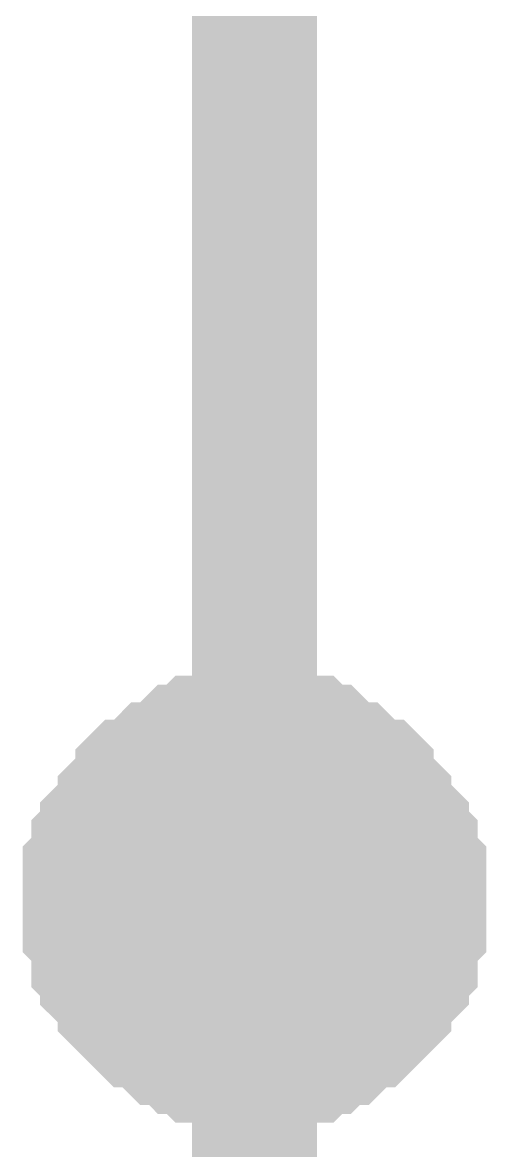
# Model space of a CAD drawing. Header units: millimetres. Extents: x 0 to 594, y 0 to 420.
# Drawn here: x 460.224 to 461.339, y 197.797 to 200.504 of the extents above; entities that cross this region are included whole.
import ezdxf

# ---------------------------------------------------------------- set-up
doc = ezdxf.new("R2010")
doc.units = ezdxf.units.MM
doc.layers.add('Sheet', color=255, linetype='Continuous')

msp = doc.modelspace()

# ---------------------------------------------------------------- linework, layer by layer
at = {"layer": 'Sheet', "color": 0}
for points, const_width in [([(460.7818, 204.8987), (460.7818, 198.4639)], 0.2997), ([(460.7818, 203.3958), (460.7818, 198.4004)], 0.2997), ([(460.2738, 198.4004), (460.2738, 198.4215), (460.2738, 198.4427), (460.2738, 198.485), (460.2738, 198.5062), (460.295, 198.5274), (460.295, 198.5485), (460.295, 198.5697), (460.3161, 198.5909), (460.3161, 198.612), (460.3373, 198.6332), (460.3585, 198.6544), (460.3585, 198.6755), (460.3796, 198.6967), (460.4008, 198.7179), (460.4008, 198.739), (460.422, 198.7602), (460.4431, 198.7814), (460.4643, 198.7814), (460.4855, 198.8025), (460.5066, 198.8237), (460.5278, 198.8237), (460.549, 198.8449), (460.5701, 198.866), (460.5913, 198.866), (460.6125, 198.8872), (460.6336, 198.8872), (460.6548, 198.8872), (460.676, 198.9084), (460.6971, 198.9084), (460.7395, 198.9084), (460.7606, 198.9084), (460.7818, 198.9084)], 0.0991), ([(460.2738, 198.4004), (460.2738, 198.4215), (460.2738, 198.4427), (460.2738, 198.485), (460.2738, 198.5062), (460.295, 198.5274), (460.295, 198.5485), (460.295, 198.5697), (460.3161, 198.5909), (460.3161, 198.612), (460.3373, 198.6332), (460.3585, 198.6544), (460.3585, 198.6755), (460.3796, 198.6967), (460.4008, 198.7179), (460.4008, 198.739), (460.422, 198.7602), (460.4431, 198.7814), (460.4643, 198.7814), (460.4855, 198.8025), (460.5066, 198.8237), (460.5278, 198.8237), (460.549, 198.8449), (460.5701, 198.866), (460.5913, 198.866), (460.6125, 198.8872), (460.6336, 198.8872), (460.6548, 198.8872), (460.676, 198.9084), (460.6971, 198.9084), (460.7395, 198.9084), (460.7606, 198.9084), (460.7818, 198.9084)], 0.0991), ([(460.2738, 198.4004), (460.2738, 198.4215), (460.2738, 198.4427), (460.2738, 198.485), (460.2738, 198.5062), (460.295, 198.5274), (460.295, 198.5485), (460.295, 198.5697), (460.3161, 198.5909), (460.3161, 198.612), (460.3373, 198.6332), (460.3585, 198.6544), (460.3585, 198.6755), (460.3796, 198.6967), (460.4008, 198.7179), (460.4008, 198.739), (460.422, 198.7602), (460.4431, 198.7814), (460.4643, 198.7814), (460.4855, 198.8025), (460.5066, 198.8237), (460.5278, 198.8237), (460.549, 198.8449), (460.5701, 198.866), (460.5913, 198.866), (460.6125, 198.8872), (460.6336, 198.8872), (460.6548, 198.8872), (460.676, 198.9084), (460.6971, 198.9084), (460.7395, 198.9084), (460.7606, 198.9084), (460.7818, 198.9084)], 0.0991), ([(460.2738, 198.4004), (460.2738, 198.4215), (460.2738, 198.4427), (460.2738, 198.485), (460.2738, 198.5062), (460.295, 198.5274), (460.295, 198.5485), (460.295, 198.5697), (460.3161, 198.5909), (460.3161, 198.612), (460.3373, 198.6332), (460.3585, 198.6544), (460.3585, 198.6755), (460.3796, 198.6967), (460.4008, 198.7179), (460.4008, 198.739), (460.422, 198.7602), (460.4431, 198.7814), (460.4643, 198.7814), (460.4855, 198.8025), (460.5066, 198.8237), (460.5278, 198.8237), (460.549, 198.8449), (460.5701, 198.866), (460.5913, 198.866), (460.6125, 198.8872), (460.6336, 198.8872), (460.6548, 198.8872), (460.676, 198.9084), (460.6971, 198.9084), (460.7395, 198.9084), (460.7606, 198.9084), (460.7818, 198.9084)], 0.0991), ([(460.2738, 198.4004), (460.2738, 198.4215), (460.2738, 198.4427), (460.2738, 198.485), (460.2738, 198.5062), (460.295, 198.5274), (460.295, 198.5485), (460.295, 198.5697), (460.3161, 198.5909), (460.3161, 198.612), (460.3373, 198.6332), (460.3585, 198.6544), (460.3585, 198.6755), (460.3796, 198.6967), (460.4008, 198.7179), (460.4008, 198.739), (460.422, 198.7602), (460.4431, 198.7814), (460.4643, 198.7814), (460.4855, 198.8025), (460.5066, 198.8237), (460.5278, 198.8237), (460.549, 198.8449), (460.5701, 198.866), (460.5913, 198.866), (460.6125, 198.8872), (460.6336, 198.8872), (460.6548, 198.8872), (460.676, 198.9084), (460.6971, 198.9084), (460.7395, 198.9084), (460.7606, 198.9084), (460.7818, 198.9084)], 0.0991), ([(460.2738, 198.4004), (460.2738, 198.4215), (460.2738, 198.4427), (460.2738, 198.485), (460.2738, 198.5062), (460.295, 198.5274), (460.295, 198.5485), (460.295, 198.5697), (460.3161, 198.5909), (460.3161, 198.612), (460.3373, 198.6332), (460.3585, 198.6544), (460.3585, 198.6755), (460.3796, 198.6967), (460.4008, 198.7179), (460.4008, 198.739), (460.422, 198.7602), (460.4431, 198.7814), (460.4643, 198.7814), (460.4855, 198.8025), (460.5066, 198.8237), (460.5278, 198.8237), (460.549, 198.8449), (460.5701, 198.866), (460.5913, 198.866), (460.6125, 198.8872), (460.6336, 198.8872), (460.6548, 198.8872), (460.676, 198.9084), (460.6971, 198.9084), (460.7395, 198.9084), (460.7606, 198.9084), (460.7818, 198.9084)], 0.0991), ([(460.2738, 198.4004), (460.2738, 198.4215), (460.2738, 198.4427), (460.2738, 198.485), (460.2738, 198.5062), (460.295, 198.5274), (460.295, 198.5485), (460.295, 198.5697), (460.3161, 198.5909), (460.3161, 198.612), (460.3373, 198.6332), (460.3585, 198.6544), (460.3585, 198.6755), (460.3796, 198.6967), (460.4008, 198.7179), (460.4008, 198.739), (460.422, 198.7602), (460.4431, 198.7814), (460.4643, 198.7814), (460.4855, 198.8025), (460.5066, 198.8237), (460.5278, 198.8237), (460.549, 198.8449), (460.5701, 198.866), (460.5913, 198.866), (460.6125, 198.8872), (460.6336, 198.8872), (460.6548, 198.8872), (460.676, 198.9084), (460.6971, 198.9084), (460.7395, 198.9084), (460.7606, 198.9084), (460.7818, 198.9084)], 0.0991), ([(460.2738, 198.4004), (460.2738, 198.4215), (460.2738, 198.4427), (460.2738, 198.485), (460.2738, 198.5062), (460.295, 198.5274), (460.295, 198.5485), (460.295, 198.5697), (460.3161, 198.5909), (460.3161, 198.612), (460.3373, 198.6332), (460.3585, 198.6544), (460.3585, 198.6755), (460.3796, 198.6967), (460.4008, 198.7179), (460.4008, 198.739), (460.422, 198.7602), (460.4431, 198.7814), (460.4643, 198.7814), (460.4855, 198.8025), (460.5066, 198.8237), (460.5278, 198.8237), (460.549, 198.8449), (460.5701, 198.866), (460.5913, 198.866), (460.6125, 198.8872), (460.6336, 198.8872), (460.6548, 198.8872), (460.676, 198.9084), (460.6971, 198.9084), (460.7395, 198.9084), (460.7606, 198.9084), (460.7818, 198.9084)], 0.0991), ([(460.2738, 198.4004), (460.2738, 198.4215), (460.2738, 198.4427), (460.2738, 198.485), (460.2738, 198.5062), (460.295, 198.5274), (460.295, 198.5485), (460.295, 198.5697), (460.3161, 198.5909), (460.3161, 198.612), (460.3373, 198.6332), (460.3585, 198.6544), (460.3585, 198.6755), (460.3796, 198.6967), (460.4008, 198.7179), (460.4008, 198.739), (460.422, 198.7602), (460.4431, 198.7814), (460.4643, 198.7814), (460.4855, 198.8025), (460.5066, 198.8237), (460.5278, 198.8237), (460.549, 198.8449), (460.5701, 198.866), (460.5913, 198.866), (460.6125, 198.8872), (460.6336, 198.8872), (460.6548, 198.8872), (460.676, 198.9084), (460.6971, 198.9084), (460.7395, 198.9084), (460.7606, 198.9084), (460.7818, 198.9084)], 0.0991), ([(460.2738, 198.4004), (460.2738, 198.4215), (460.2738, 198.4427), (460.2738, 198.485), (460.2738, 198.5062), (460.295, 198.5274), (460.295, 198.5485), (460.295, 198.5697), (460.3161, 198.5909), (460.3161, 198.612), (460.3373, 198.6332), (460.3585, 198.6544), (460.3585, 198.6755), (460.3796, 198.6967), (460.4008, 198.7179), (460.4008, 198.739), (460.422, 198.7602), (460.4431, 198.7814), (460.4643, 198.7814), (460.4855, 198.8025), (460.5066, 198.8237), (460.5278, 198.8237), (460.549, 198.8449), (460.5701, 198.866), (460.5913, 198.866), (460.6125, 198.8872), (460.6336, 198.8872), (460.6548, 198.8872), (460.676, 198.9084), (460.6971, 198.9084), (460.7395, 198.9084), (460.7606, 198.9084), (460.7818, 198.9084)], 0.0991), ([(460.7818, 198.9084), (460.7818, 198.9084)], 0.0991), ([(460.7818, 198.9084), (460.803, 198.9084), (460.8241, 198.9084), (460.8664, 198.9084), (460.8876, 198.9084), (460.9088, 198.8872), (460.9299, 198.8872), (460.9511, 198.8872), (460.9723, 198.866), (460.9934, 198.866), (461.0146, 198.8449), (461.0358, 198.8237), (461.0569, 198.8237), (461.0781, 198.8025), (461.0993, 198.7814), (461.1204, 198.7814), (461.1416, 198.7602), (461.1628, 198.739), (461.1628, 198.7179), (461.1839, 198.6967), (461.2051, 198.6755), (461.2051, 198.6544), (461.2263, 198.6332), (461.2474, 198.612), (461.2474, 198.5909), (461.2686, 198.5697), (461.2686, 198.5485), (461.2686, 198.5274), (461.2898, 198.5062), (461.2898, 198.485), (461.2898, 198.4427), (461.2898, 198.4215), (461.2898, 198.4004)], 0.0991), ([(460.7818, 198.9084), (460.7818, 198.9084)], 0.0991), ([(460.7818, 198.9084), (460.803, 198.9084), (460.8241, 198.9084), (460.8664, 198.9084), (460.8876, 198.9084), (460.9088, 198.8872), (460.9299, 198.8872), (460.9511, 198.8872), (460.9723, 198.866), (460.9934, 198.866), (461.0146, 198.8449), (461.0358, 198.8237), (461.0569, 198.8237), (461.0781, 198.8025), (461.0993, 198.7814), (461.1204, 198.7814), (461.1416, 198.7602), (461.1628, 198.739), (461.1628, 198.7179), (461.1839, 198.6967), (461.2051, 198.6755), (461.2051, 198.6544), (461.2263, 198.6332), (461.2474, 198.612), (461.2474, 198.5909), (461.2686, 198.5697), (461.2686, 198.5485), (461.2686, 198.5274), (461.2898, 198.5062), (461.2898, 198.485), (461.2898, 198.4427), (461.2898, 198.4215), (461.2898, 198.4004)], 0.0991), ([(460.7818, 198.9084), (460.7818, 198.9084)], 0.0991), ([(460.7818, 198.9084), (460.803, 198.9084), (460.8241, 198.9084), (460.8664, 198.9084), (460.8876, 198.9084), (460.9088, 198.8872), (460.9299, 198.8872), (460.9511, 198.8872), (460.9723, 198.866), (460.9934, 198.866), (461.0146, 198.8449), (461.0358, 198.8237), (461.0569, 198.8237), (461.0781, 198.8025), (461.0993, 198.7814), (461.1204, 198.7814), (461.1416, 198.7602), (461.1628, 198.739), (461.1628, 198.7179), (461.1839, 198.6967), (461.2051, 198.6755), (461.2051, 198.6544), (461.2263, 198.6332), (461.2474, 198.612), (461.2474, 198.5909), (461.2686, 198.5697), (461.2686, 198.5485), (461.2686, 198.5274), (461.2898, 198.5062), (461.2898, 198.485), (461.2898, 198.4427), (461.2898, 198.4215), (461.2898, 198.4004)], 0.0991), ([(460.7818, 198.9084), (460.7818, 198.9084)], 0.0991), ([(460.7818, 198.9084), (460.803, 198.9084), (460.8241, 198.9084), (460.8664, 198.9084), (460.8876, 198.9084), (460.9088, 198.8872), (460.9299, 198.8872), (460.9511, 198.8872), (460.9723, 198.866), (460.9934, 198.866), (461.0146, 198.8449), (461.0358, 198.8237), (461.0569, 198.8237), (461.0781, 198.8025), (461.0993, 198.7814), (461.1204, 198.7814), (461.1416, 198.7602), (461.1628, 198.739), (461.1628, 198.7179), (461.1839, 198.6967), (461.2051, 198.6755), (461.2051, 198.6544), (461.2263, 198.6332), (461.2474, 198.612), (461.2474, 198.5909), (461.2686, 198.5697), (461.2686, 198.5485), (461.2686, 198.5274), (461.2898, 198.5062), (461.2898, 198.485), (461.2898, 198.4427), (461.2898, 198.4215), (461.2898, 198.4004)], 0.0991), ([(460.7818, 198.9084), (460.7818, 198.9084)], 0.0991), ([(460.7818, 198.9084), (460.803, 198.9084), (460.8241, 198.9084), (460.8664, 198.9084), (460.8876, 198.9084), (460.9088, 198.8872), (460.9299, 198.8872), (460.9511, 198.8872), (460.9723, 198.866), (460.9934, 198.866), (461.0146, 198.8449), (461.0358, 198.8237), (461.0569, 198.8237), (461.0781, 198.8025), (461.0993, 198.7814), (461.1204, 198.7814), (461.1416, 198.7602), (461.1628, 198.739), (461.1628, 198.7179), (461.1839, 198.6967), (461.2051, 198.6755), (461.2051, 198.6544), (461.2263, 198.6332), (461.2474, 198.612), (461.2474, 198.5909), (461.2686, 198.5697), (461.2686, 198.5485), (461.2686, 198.5274), (461.2898, 198.5062), (461.2898, 198.485), (461.2898, 198.4427), (461.2898, 198.4215), (461.2898, 198.4004)], 0.0991), ([(460.7818, 198.9084), (460.7818, 198.9084)], 0.0991), ([(460.7818, 198.9084), (460.803, 198.9084), (460.8241, 198.9084), (460.8664, 198.9084), (460.8876, 198.9084), (460.9088, 198.8872), (460.9299, 198.8872), (460.9511, 198.8872), (460.9723, 198.866), (460.9934, 198.866), (461.0146, 198.8449), (461.0358, 198.8237), (461.0569, 198.8237), (461.0781, 198.8025), (461.0993, 198.7814), (461.1204, 198.7814), (461.1416, 198.7602), (461.1628, 198.739), (461.1628, 198.7179), (461.1839, 198.6967), (461.2051, 198.6755), (461.2051, 198.6544), (461.2263, 198.6332), (461.2474, 198.612), (461.2474, 198.5909), (461.2686, 198.5697), (461.2686, 198.5485), (461.2686, 198.5274), (461.2898, 198.5062), (461.2898, 198.485), (461.2898, 198.4427), (461.2898, 198.4215), (461.2898, 198.4004)], 0.0991), ([(460.7818, 198.9084), (460.7818, 198.9084)], 0.0991), ([(460.7818, 198.9084), (460.803, 198.9084), (460.8241, 198.9084), (460.8664, 198.9084), (460.8876, 198.9084), (460.9088, 198.8872), (460.9299, 198.8872), (460.9511, 198.8872), (460.9723, 198.866), (460.9934, 198.866), (461.0146, 198.8449), (461.0358, 198.8237), (461.0569, 198.8237), (461.0781, 198.8025), (461.0993, 198.7814), (461.1204, 198.7814), (461.1416, 198.7602), (461.1628, 198.739), (461.1628, 198.7179), (461.1839, 198.6967), (461.2051, 198.6755), (461.2051, 198.6544), (461.2263, 198.6332), (461.2474, 198.612), (461.2474, 198.5909), (461.2686, 198.5697), (461.2686, 198.5485), (461.2686, 198.5274), (461.2898, 198.5062), (461.2898, 198.485), (461.2898, 198.4427), (461.2898, 198.4215), (461.2898, 198.4004)], 0.0991), ([(460.7818, 198.9084), (460.7818, 198.9084)], 0.0991), ([(460.7818, 198.9084), (460.803, 198.9084), (460.8241, 198.9084), (460.8664, 198.9084), (460.8876, 198.9084), (460.9088, 198.8872), (460.9299, 198.8872), (460.9511, 198.8872), (460.9723, 198.866), (460.9934, 198.866), (461.0146, 198.8449), (461.0358, 198.8237), (461.0569, 198.8237), (461.0781, 198.8025), (461.0993, 198.7814), (461.1204, 198.7814), (461.1416, 198.7602), (461.1628, 198.739), (461.1628, 198.7179), (461.1839, 198.6967), (461.2051, 198.6755), (461.2051, 198.6544), (461.2263, 198.6332), (461.2474, 198.612), (461.2474, 198.5909), (461.2686, 198.5697), (461.2686, 198.5485), (461.2686, 198.5274), (461.2898, 198.5062), (461.2898, 198.485), (461.2898, 198.4427), (461.2898, 198.4215), (461.2898, 198.4004)], 0.0991), ([(460.7818, 198.9084), (460.7818, 198.9084)], 0.0991), ([(460.7818, 198.9084), (460.803, 198.9084), (460.8241, 198.9084), (460.8664, 198.9084), (460.8876, 198.9084), (460.9088, 198.8872), (460.9299, 198.8872), (460.9511, 198.8872), (460.9723, 198.866), (460.9934, 198.866), (461.0146, 198.8449), (461.0358, 198.8237), (461.0569, 198.8237), (461.0781, 198.8025), (461.0993, 198.7814), (461.1204, 198.7814), (461.1416, 198.7602), (461.1628, 198.739), (461.1628, 198.7179), (461.1839, 198.6967), (461.2051, 198.6755), (461.2051, 198.6544), (461.2263, 198.6332), (461.2474, 198.612), (461.2474, 198.5909), (461.2686, 198.5697), (461.2686, 198.5485), (461.2686, 198.5274), (461.2898, 198.5062), (461.2898, 198.485), (461.2898, 198.4427), (461.2898, 198.4215), (461.2898, 198.4004)], 0.0991), ([(460.7818, 198.9084), (460.7818, 198.9084)], 0.0991), ([(460.7818, 198.9084), (460.803, 198.9084), (460.8241, 198.9084), (460.8664, 198.9084), (460.8876, 198.9084), (460.9088, 198.8872), (460.9299, 198.8872), (460.9511, 198.8872), (460.9723, 198.866), (460.9934, 198.866), (461.0146, 198.8449), (461.0358, 198.8237), (461.0569, 198.8237), (461.0781, 198.8025), (461.0993, 198.7814), (461.1204, 198.7814), (461.1416, 198.7602), (461.1628, 198.739), (461.1628, 198.7179), (461.1839, 198.6967), (461.2051, 198.6755), (461.2051, 198.6544), (461.2263, 198.6332), (461.2474, 198.612), (461.2474, 198.5909), (461.2686, 198.5697), (461.2686, 198.5485), (461.2686, 198.5274), (461.2898, 198.5062), (461.2898, 198.485), (461.2898, 198.4427), (461.2898, 198.4215), (461.2898, 198.4004)], 0.0991), ([(460.7818, 198.6967), (460.7818, 198.4004), (460.7818, 196.6858), (460.7818, 195.3946)], 0.2997), ([(460.7818, 197.8923), (460.7606, 197.8923), (460.7395, 197.8923), (460.6971, 197.8923), (460.676, 197.8923), (460.6548, 197.9135), (460.6336, 197.9135), (460.6125, 197.9135), (460.5913, 197.9347), (460.5701, 197.9347), (460.549, 197.9559), (460.5278, 197.9559), (460.5066, 197.977), (460.4855, 197.9982), (460.4643, 197.9982), (460.4431, 198.0194), (460.422, 198.0405), (460.4008, 198.0617), (460.4008, 198.0617), (460.3796, 198.0829), (460.3585, 198.104), (460.3585, 198.1252), (460.3373, 198.1464), (460.3161, 198.1675), (460.3161, 198.1887), (460.295, 198.2099), (460.295, 198.2522), (460.295, 198.2734), (460.2738, 198.2945), (460.2738, 198.3157), (460.2738, 198.3369), (460.2738, 198.3792), (460.2738, 198.4004)], 0.0991), ([(460.2738, 198.4004), (460.2738, 198.4004)], 0.0991), ([(460.7818, 197.8923), (460.7606, 197.8923), (460.7395, 197.8923), (460.6971, 197.8923), (460.676, 197.8923), (460.6548, 197.9135), (460.6336, 197.9135), (460.6125, 197.9135), (460.5913, 197.9347), (460.5701, 197.9347), (460.549, 197.9559), (460.5278, 197.9559), (460.5066, 197.977), (460.4855, 197.9982), (460.4643, 197.9982), (460.4431, 198.0194), (460.422, 198.0405), (460.4008, 198.0617), (460.4008, 198.0617), (460.3796, 198.0829), (460.3585, 198.104), (460.3585, 198.1252), (460.3373, 198.1464), (460.3161, 198.1675), (460.3161, 198.1887), (460.295, 198.2099), (460.295, 198.2522), (460.295, 198.2734), (460.2738, 198.2945), (460.2738, 198.3157), (460.2738, 198.3369), (460.2738, 198.3792), (460.2738, 198.4004)], 0.0991), ([(460.2738, 198.4004), (460.2738, 198.4004)], 0.0991), ([(460.7818, 197.8923), (460.7606, 197.8923), (460.7395, 197.8923), (460.6971, 197.8923), (460.676, 197.8923), (460.6548, 197.9135), (460.6336, 197.9135), (460.6125, 197.9135), (460.5913, 197.9347), (460.5701, 197.9347), (460.549, 197.9559), (460.5278, 197.9559), (460.5066, 197.977), (460.4855, 197.9982), (460.4643, 197.9982), (460.4431, 198.0194), (460.422, 198.0405), (460.4008, 198.0617), (460.4008, 198.0617), (460.3796, 198.0829), (460.3585, 198.104), (460.3585, 198.1252), (460.3373, 198.1464), (460.3161, 198.1675), (460.3161, 198.1887), (460.295, 198.2099), (460.295, 198.2522), (460.295, 198.2734), (460.2738, 198.2945), (460.2738, 198.3157), (460.2738, 198.3369), (460.2738, 198.3792), (460.2738, 198.4004)], 0.0991), ([(460.2738, 198.4004), (460.2738, 198.4004)], 0.0991), ([(460.7818, 197.8923), (460.7606, 197.8923), (460.7395, 197.8923), (460.6971, 197.8923), (460.676, 197.8923), (460.6548, 197.9135), (460.6336, 197.9135), (460.6125, 197.9135), (460.5913, 197.9347), (460.5701, 197.9347), (460.549, 197.9559), (460.5278, 197.9559), (460.5066, 197.977), (460.4855, 197.9982), (460.4643, 197.9982), (460.4431, 198.0194), (460.422, 198.0405), (460.4008, 198.0617), (460.4008, 198.0617), (460.3796, 198.0829), (460.3585, 198.104), (460.3585, 198.1252), (460.3373, 198.1464), (460.3161, 198.1675), (460.3161, 198.1887), (460.295, 198.2099), (460.295, 198.2522), (460.295, 198.2734), (460.2738, 198.2945), (460.2738, 198.3157), (460.2738, 198.3369), (460.2738, 198.3792), (460.2738, 198.4004)], 0.0991), ([(460.2738, 198.4004), (460.2738, 198.4004)], 0.0991), ([(460.7818, 197.8923), (460.7606, 197.8923), (460.7395, 197.8923), (460.6971, 197.8923), (460.676, 197.8923), (460.6548, 197.9135), (460.6336, 197.9135), (460.6125, 197.9135), (460.5913, 197.9347), (460.5701, 197.9347), (460.549, 197.9559), (460.5278, 197.9559), (460.5066, 197.977), (460.4855, 197.9982), (460.4643, 197.9982), (460.4431, 198.0194), (460.422, 198.0405), (460.4008, 198.0617), (460.4008, 198.0617), (460.3796, 198.0829), (460.3585, 198.104), (460.3585, 198.1252), (460.3373, 198.1464), (460.3161, 198.1675), (460.3161, 198.1887), (460.295, 198.2099), (460.295, 198.2522), (460.295, 198.2734), (460.2738, 198.2945), (460.2738, 198.3157), (460.2738, 198.3369), (460.2738, 198.3792), (460.2738, 198.4004)], 0.0991), ([(460.2738, 198.4004), (460.2738, 198.4004)], 0.0991), ([(460.7818, 197.8923), (460.7606, 197.8923), (460.7395, 197.8923), (460.6971, 197.8923), (460.676, 197.8923), (460.6548, 197.9135), (460.6336, 197.9135), (460.6125, 197.9135), (460.5913, 197.9347), (460.5701, 197.9347), (460.549, 197.9559), (460.5278, 197.9559), (460.5066, 197.977), (460.4855, 197.9982), (460.4643, 197.9982), (460.4431, 198.0194), (460.422, 198.0405), (460.4008, 198.0617), (460.4008, 198.0617), (460.3796, 198.0829), (460.3585, 198.104), (460.3585, 198.1252), (460.3373, 198.1464), (460.3161, 198.1675), (460.3161, 198.1887), (460.295, 198.2099), (460.295, 198.2522), (460.295, 198.2734), (460.2738, 198.2945), (460.2738, 198.3157), (460.2738, 198.3369), (460.2738, 198.3792), (460.2738, 198.4004)], 0.0991), ([(460.2738, 198.4004), (460.2738, 198.4004)], 0.0991), ([(460.7818, 197.8923), (460.7606, 197.8923), (460.7395, 197.8923), (460.6971, 197.8923), (460.676, 197.8923), (460.6548, 197.9135), (460.6336, 197.9135), (460.6125, 197.9135), (460.5913, 197.9347), (460.5701, 197.9347), (460.549, 197.9559), (460.5278, 197.9559), (460.5066, 197.977), (460.4855, 197.9982), (460.4643, 197.9982), (460.4431, 198.0194), (460.422, 198.0405), (460.4008, 198.0617), (460.4008, 198.0617), (460.3796, 198.0829), (460.3585, 198.104), (460.3585, 198.1252), (460.3373, 198.1464), (460.3161, 198.1675), (460.3161, 198.1887), (460.295, 198.2099), (460.295, 198.2522), (460.295, 198.2734), (460.2738, 198.2945), (460.2738, 198.3157), (460.2738, 198.3369), (460.2738, 198.3792), (460.2738, 198.4004)], 0.0991), ([(460.2738, 198.4004), (460.2738, 198.4004)], 0.0991), ([(460.7818, 197.8923), (460.7606, 197.8923), (460.7395, 197.8923), (460.6971, 197.8923), (460.676, 197.8923), (460.6548, 197.9135), (460.6336, 197.9135), (460.6125, 197.9135), (460.5913, 197.9347), (460.5701, 197.9347), (460.549, 197.9559), (460.5278, 197.9559), (460.5066, 197.977), (460.4855, 197.9982), (460.4643, 197.9982), (460.4431, 198.0194), (460.422, 198.0405), (460.4008, 198.0617), (460.4008, 198.0617), (460.3796, 198.0829), (460.3585, 198.104), (460.3585, 198.1252), (460.3373, 198.1464), (460.3161, 198.1675), (460.3161, 198.1887), (460.295, 198.2099), (460.295, 198.2522), (460.295, 198.2734), (460.2738, 198.2945), (460.2738, 198.3157), (460.2738, 198.3369), (460.2738, 198.3792), (460.2738, 198.4004)], 0.0991), ([(460.2738, 198.4004), (460.2738, 198.4004)], 0.0991), ([(460.7818, 197.8923), (460.7606, 197.8923), (460.7395, 197.8923), (460.6971, 197.8923), (460.676, 197.8923), (460.6548, 197.9135), (460.6336, 197.9135), (460.6125, 197.9135), (460.5913, 197.9347), (460.5701, 197.9347), (460.549, 197.9559), (460.5278, 197.9559), (460.5066, 197.977), (460.4855, 197.9982), (460.4643, 197.9982), (460.4431, 198.0194), (460.422, 198.0405), (460.4008, 198.0617), (460.4008, 198.0617), (460.3796, 198.0829), (460.3585, 198.104), (460.3585, 198.1252), (460.3373, 198.1464), (460.3161, 198.1675), (460.3161, 198.1887), (460.295, 198.2099), (460.295, 198.2522), (460.295, 198.2734), (460.2738, 198.2945), (460.2738, 198.3157), (460.2738, 198.3369), (460.2738, 198.3792), (460.2738, 198.4004)], 0.0991), ([(460.2738, 198.4004), (460.2738, 198.4004)], 0.0991), ([(460.7818, 197.8923), (460.7606, 197.8923), (460.7395, 197.8923), (460.6971, 197.8923), (460.676, 197.8923), (460.6548, 197.9135), (460.6336, 197.9135), (460.6125, 197.9135), (460.5913, 197.9347), (460.5701, 197.9347), (460.549, 197.9559), (460.5278, 197.9559), (460.5066, 197.977), (460.4855, 197.9982), (460.4643, 197.9982), (460.4431, 198.0194), (460.422, 198.0405), (460.4008, 198.0617), (460.4008, 198.0617), (460.3796, 198.0829), (460.3585, 198.104), (460.3585, 198.1252), (460.3373, 198.1464), (460.3161, 198.1675), (460.3161, 198.1887), (460.295, 198.2099), (460.295, 198.2522), (460.295, 198.2734), (460.2738, 198.2945), (460.2738, 198.3157), (460.2738, 198.3369), (460.2738, 198.3792), (460.2738, 198.4004)], 0.0991), ([(460.2738, 198.4004), (460.2738, 198.4004)], 0.0991), ([(461.2898, 198.4004), (461.2898, 198.3792), (461.2898, 198.3369), (461.2898, 198.3157), (461.2898, 198.2945), (461.2686, 198.2734), (461.2686, 198.2522), (461.2686, 198.2099), (461.2474, 198.1887), (461.2474, 198.1675), (461.2263, 198.1464), (461.2051, 198.1252), (461.2051, 198.104), (461.1839, 198.0829), (461.1628, 198.0617), (461.1628, 198.0617), (461.1416, 198.0405), (461.1204, 198.0194), (461.0993, 197.9982), (461.0781, 197.9982), (461.0569, 197.977), (461.0358, 197.9559), (461.0146, 197.9559), (460.9934, 197.9347), (460.9723, 197.9347), (460.9511, 197.9135), (460.9299, 197.9135), (460.9088, 197.9135), (460.8876, 197.8923), (460.8664, 197.8923), (460.8241, 197.8923), (460.803, 197.8923), (460.7818, 197.8923)], 0.0991), ([(461.2898, 198.4004), (461.2898, 198.3792), (461.2898, 198.3369), (461.2898, 198.3157), (461.2898, 198.2945), (461.2686, 198.2734), (461.2686, 198.2522), (461.2686, 198.2099), (461.2474, 198.1887), (461.2474, 198.1675), (461.2263, 198.1464), (461.2051, 198.1252), (461.2051, 198.104), (461.1839, 198.0829), (461.1628, 198.0617), (461.1628, 198.0617), (461.1416, 198.0405), (461.1204, 198.0194), (461.0993, 197.9982), (461.0781, 197.9982), (461.0569, 197.977), (461.0358, 197.9559), (461.0146, 197.9559), (460.9934, 197.9347), (460.9723, 197.9347), (460.9511, 197.9135), (460.9299, 197.9135), (460.9088, 197.9135), (460.8876, 197.8923), (460.8664, 197.8923), (460.8241, 197.8923), (460.803, 197.8923), (460.7818, 197.8923)], 0.0991), ([(461.2898, 198.4004), (461.2898, 198.3792), (461.2898, 198.3369), (461.2898, 198.3157), (461.2898, 198.2945), (461.2686, 198.2734), (461.2686, 198.2522), (461.2686, 198.2099), (461.2474, 198.1887), (461.2474, 198.1675), (461.2263, 198.1464), (461.2051, 198.1252), (461.2051, 198.104), (461.1839, 198.0829), (461.1628, 198.0617), (461.1628, 198.0617), (461.1416, 198.0405), (461.1204, 198.0194), (461.0993, 197.9982), (461.0781, 197.9982), (461.0569, 197.977), (461.0358, 197.9559), (461.0146, 197.9559), (460.9934, 197.9347), (460.9723, 197.9347), (460.9511, 197.9135), (460.9299, 197.9135), (460.9088, 197.9135), (460.8876, 197.8923), (460.8664, 197.8923), (460.8241, 197.8923), (460.803, 197.8923), (460.7818, 197.8923)], 0.0991), ([(461.2898, 198.4004), (461.2898, 198.3792), (461.2898, 198.3369), (461.2898, 198.3157), (461.2898, 198.2945), (461.2686, 198.2734), (461.2686, 198.2522), (461.2686, 198.2099), (461.2474, 198.1887), (461.2474, 198.1675), (461.2263, 198.1464), (461.2051, 198.1252), (461.2051, 198.104), (461.1839, 198.0829), (461.1628, 198.0617), (461.1628, 198.0617), (461.1416, 198.0405), (461.1204, 198.0194), (461.0993, 197.9982), (461.0781, 197.9982), (461.0569, 197.977), (461.0358, 197.9559), (461.0146, 197.9559), (460.9934, 197.9347), (460.9723, 197.9347), (460.9511, 197.9135), (460.9299, 197.9135), (460.9088, 197.9135), (460.8876, 197.8923), (460.8664, 197.8923), (460.8241, 197.8923), (460.803, 197.8923), (460.7818, 197.8923)], 0.0991), ([(461.2898, 198.4004), (461.2898, 198.3792), (461.2898, 198.3369), (461.2898, 198.3157), (461.2898, 198.2945), (461.2686, 198.2734), (461.2686, 198.2522), (461.2686, 198.2099), (461.2474, 198.1887), (461.2474, 198.1675), (461.2263, 198.1464), (461.2051, 198.1252), (461.2051, 198.104), (461.1839, 198.0829), (461.1628, 198.0617), (461.1628, 198.0617), (461.1416, 198.0405), (461.1204, 198.0194), (461.0993, 197.9982), (461.0781, 197.9982), (461.0569, 197.977), (461.0358, 197.9559), (461.0146, 197.9559), (460.9934, 197.9347), (460.9723, 197.9347), (460.9511, 197.9135), (460.9299, 197.9135), (460.9088, 197.9135), (460.8876, 197.8923), (460.8664, 197.8923), (460.8241, 197.8923), (460.803, 197.8923), (460.7818, 197.8923)], 0.0991), ([(461.2898, 198.4004), (461.2898, 198.3792), (461.2898, 198.3369), (461.2898, 198.3157), (461.2898, 198.2945), (461.2686, 198.2734), (461.2686, 198.2522), (461.2686, 198.2099), (461.2474, 198.1887), (461.2474, 198.1675), (461.2263, 198.1464), (461.2051, 198.1252), (461.2051, 198.104), (461.1839, 198.0829), (461.1628, 198.0617), (461.1628, 198.0617), (461.1416, 198.0405), (461.1204, 198.0194), (461.0993, 197.9982), (461.0781, 197.9982), (461.0569, 197.977), (461.0358, 197.9559), (461.0146, 197.9559), (460.9934, 197.9347), (460.9723, 197.9347), (460.9511, 197.9135), (460.9299, 197.9135), (460.9088, 197.9135), (460.8876, 197.8923), (460.8664, 197.8923), (460.8241, 197.8923), (460.803, 197.8923), (460.7818, 197.8923)], 0.0991), ([(461.2898, 198.4004), (461.2898, 198.3792), (461.2898, 198.3369), (461.2898, 198.3157), (461.2898, 198.2945), (461.2686, 198.2734), (461.2686, 198.2522), (461.2686, 198.2099), (461.2474, 198.1887), (461.2474, 198.1675), (461.2263, 198.1464), (461.2051, 198.1252), (461.2051, 198.104), (461.1839, 198.0829), (461.1628, 198.0617), (461.1628, 198.0617), (461.1416, 198.0405), (461.1204, 198.0194), (461.0993, 197.9982), (461.0781, 197.9982), (461.0569, 197.977), (461.0358, 197.9559), (461.0146, 197.9559), (460.9934, 197.9347), (460.9723, 197.9347), (460.9511, 197.9135), (460.9299, 197.9135), (460.9088, 197.9135), (460.8876, 197.8923), (460.8664, 197.8923), (460.8241, 197.8923), (460.803, 197.8923), (460.7818, 197.8923)], 0.0991), ([(461.2898, 198.4004), (461.2898, 198.3792), (461.2898, 198.3369), (461.2898, 198.3157), (461.2898, 198.2945), (461.2686, 198.2734), (461.2686, 198.2522), (461.2686, 198.2099), (461.2474, 198.1887), (461.2474, 198.1675), (461.2263, 198.1464), (461.2051, 198.1252), (461.2051, 198.104), (461.1839, 198.0829), (461.1628, 198.0617), (461.1628, 198.0617), (461.1416, 198.0405), (461.1204, 198.0194), (461.0993, 197.9982), (461.0781, 197.9982), (461.0569, 197.977), (461.0358, 197.9559), (461.0146, 197.9559), (460.9934, 197.9347), (460.9723, 197.9347), (460.9511, 197.9135), (460.9299, 197.9135), (460.9088, 197.9135), (460.8876, 197.8923), (460.8664, 197.8923), (460.8241, 197.8923), (460.803, 197.8923), (460.7818, 197.8923)], 0.0991), ([(461.2898, 198.4004), (461.2898, 198.3792), (461.2898, 198.3369), (461.2898, 198.3157), (461.2898, 198.2945), (461.2686, 198.2734), (461.2686, 198.2522), (461.2686, 198.2099), (461.2474, 198.1887), (461.2474, 198.1675), (461.2263, 198.1464), (461.2051, 198.1252), (461.2051, 198.104), (461.1839, 198.0829), (461.1628, 198.0617), (461.1628, 198.0617), (461.1416, 198.0405), (461.1204, 198.0194), (461.0993, 197.9982), (461.0781, 197.9982), (461.0569, 197.977), (461.0358, 197.9559), (461.0146, 197.9559), (460.9934, 197.9347), (460.9723, 197.9347), (460.9511, 197.9135), (460.9299, 197.9135), (460.9088, 197.9135), (460.8876, 197.8923), (460.8664, 197.8923), (460.8241, 197.8923), (460.803, 197.8923), (460.7818, 197.8923)], 0.0991), ([(461.2898, 198.4004), (461.2898, 198.3792), (461.2898, 198.3369), (461.2898, 198.3157), (461.2898, 198.2945), (461.2686, 198.2734), (461.2686, 198.2522), (461.2686, 198.2099), (461.2474, 198.1887), (461.2474, 198.1675), (461.2263, 198.1464), (461.2051, 198.1252), (461.2051, 198.104), (461.1839, 198.0829), (461.1628, 198.0617), (461.1628, 198.0617), (461.1416, 198.0405), (461.1204, 198.0194), (461.0993, 197.9982), (461.0781, 197.9982), (461.0569, 197.977), (461.0358, 197.9559), (461.0146, 197.9559), (460.9934, 197.9347), (460.9723, 197.9347), (460.9511, 197.9135), (460.9299, 197.9135), (460.9088, 197.9135), (460.8876, 197.8923), (460.8664, 197.8923), (460.8241, 197.8923), (460.803, 197.8923), (460.7818, 197.8923)], 0.0991), ([(461.2898, 198.4004), (461.2898, 198.4004), (461.2898, 198.4004), (461.2898, 198.4004), (461.2898, 198.4004), (461.2898, 198.4004), (461.2898, 198.4004), (461.2898, 198.4004), (461.2898, 198.4004), (461.2898, 198.4004), (461.2898, 198.4004), (461.2898, 198.4004), (461.2898, 198.4004), (461.2898, 198.4004), (461.2898, 198.4004), (461.2898, 198.4004), (461.2898, 198.4004), (461.2898, 198.4004), (461.2898, 198.4004), (461.2898, 198.4004), (461.2898, 198.4004), (461.2898, 198.4004), (461.2898, 198.4004), (461.2898, 198.4004), (461.2898, 198.4004), (461.2898, 198.4004), (461.2898, 198.4004), (461.2898, 198.4004), (461.2898, 198.4004), (461.2898, 198.4004), (461.2898, 198.4004), (461.2898, 198.4004), (461.2898, 198.4004)], 0.0991), ([(461.2898, 198.4004), (461.2898, 198.4004)], 0.0991), ([(461.2898, 198.4004), (461.2898, 198.4004), (461.2898, 198.4004), (461.2898, 198.4004), (461.2898, 198.4004), (461.2898, 198.4004), (461.2898, 198.4004), (461.2898, 198.4004), (461.2898, 198.4004), (461.2898, 198.4004), (461.2898, 198.4004), (461.2898, 198.4004), (461.2898, 198.4004), (461.2898, 198.4004), (461.2898, 198.4004), (461.2898, 198.4004), (461.2898, 198.4004), (461.2898, 198.4004), (461.2898, 198.4004), (461.2898, 198.4004), (461.2898, 198.4004), (461.2898, 198.4004), (461.2898, 198.4004), (461.2898, 198.4004), (461.2898, 198.4004), (461.2898, 198.4004), (461.2898, 198.4004), (461.2898, 198.4004), (461.2898, 198.4004), (461.2898, 198.4004), (461.2898, 198.4004), (461.2898, 198.4004), (461.2898, 198.4004)], 0.0991), ([(461.2898, 198.4004), (461.2898, 198.4004)], 0.0991), ([(461.2898, 198.4004), (461.2898, 198.4004), (461.2898, 198.4004), (461.2898, 198.4004), (461.2898, 198.4004), (461.2898, 198.4004), (461.2898, 198.4004), (461.2898, 198.4004), (461.2898, 198.4004), (461.2898, 198.4004), (461.2898, 198.4004), (461.2898, 198.4004), (461.2898, 198.4004), (461.2898, 198.4004), (461.2898, 198.4004), (461.2898, 198.4004), (461.2898, 198.4004), (461.2898, 198.4004), (461.2898, 198.4004), (461.2898, 198.4004), (461.2898, 198.4004), (461.2898, 198.4004), (461.2898, 198.4004), (461.2898, 198.4004), (461.2898, 198.4004), (461.2898, 198.4004), (461.2898, 198.4004), (461.2898, 198.4004), (461.2898, 198.4004), (461.2898, 198.4004), (461.2898, 198.4004), (461.2898, 198.4004), (461.2898, 198.4004)], 0.0991), ([(461.2898, 198.4004), (461.2898, 198.4004)], 0.0991), ([(461.2898, 198.4004), (461.2898, 198.4004), (461.2898, 198.4004), (461.2898, 198.4004), (461.2898, 198.4004), (461.2898, 198.4004), (461.2898, 198.4004), (461.2898, 198.4004), (461.2898, 198.4004), (461.2898, 198.4004), (461.2898, 198.4004), (461.2898, 198.4004), (461.2898, 198.4004), (461.2898, 198.4004), (461.2898, 198.4004), (461.2898, 198.4004), (461.2898, 198.4004), (461.2898, 198.4004), (461.2898, 198.4004), (461.2898, 198.4004), (461.2898, 198.4004), (461.2898, 198.4004), (461.2898, 198.4004), (461.2898, 198.4004), (461.2898, 198.4004), (461.2898, 198.4004), (461.2898, 198.4004), (461.2898, 198.4004), (461.2898, 198.4004), (461.2898, 198.4004), (461.2898, 198.4004), (461.2898, 198.4004), (461.2898, 198.4004)], 0.0991), ([(461.2898, 198.4004), (461.2898, 198.4004)], 0.0991), ([(461.2898, 198.4004), (461.2898, 198.4004), (461.2898, 198.4004), (461.2898, 198.4004), (461.2898, 198.4004), (461.2898, 198.4004), (461.2898, 198.4004), (461.2898, 198.4004), (461.2898, 198.4004), (461.2898, 198.4004), (461.2898, 198.4004), (461.2898, 198.4004), (461.2898, 198.4004), (461.2898, 198.4004), (461.2898, 198.4004), (461.2898, 198.4004), (461.2898, 198.4004), (461.2898, 198.4004), (461.2898, 198.4004), (461.2898, 198.4004), (461.2898, 198.4004), (461.2898, 198.4004), (461.2898, 198.4004), (461.2898, 198.4004), (461.2898, 198.4004), (461.2898, 198.4004), (461.2898, 198.4004), (461.2898, 198.4004), (461.2898, 198.4004), (461.2898, 198.4004), (461.2898, 198.4004), (461.2898, 198.4004), (461.2898, 198.4004)], 0.0991), ([(461.2898, 198.4004), (461.2898, 198.4004)], 0.0991), ([(461.2898, 198.4004), (461.2898, 198.4004), (461.2898, 198.4004), (461.2898, 198.4004), (461.2898, 198.4004), (461.2898, 198.4004), (461.2898, 198.4004), (461.2898, 198.4004), (461.2898, 198.4004), (461.2898, 198.4004), (461.2898, 198.4004), (461.2898, 198.4004), (461.2898, 198.4004), (461.2898, 198.4004), (461.2898, 198.4004), (461.2898, 198.4004), (461.2898, 198.4004), (461.2898, 198.4004), (461.2898, 198.4004), (461.2898, 198.4004), (461.2898, 198.4004), (461.2898, 198.4004), (461.2898, 198.4004), (461.2898, 198.4004), (461.2898, 198.4004), (461.2898, 198.4004), (461.2898, 198.4004), (461.2898, 198.4004), (461.2898, 198.4004), (461.2898, 198.4004), (461.2898, 198.4004), (461.2898, 198.4004), (461.2898, 198.4004)], 0.0991), ([(461.2898, 198.4004), (461.2898, 198.4004)], 0.0991), ([(461.2898, 198.4004), (461.2898, 198.4004), (461.2898, 198.4004), (461.2898, 198.4004), (461.2898, 198.4004), (461.2898, 198.4004), (461.2898, 198.4004), (461.2898, 198.4004), (461.2898, 198.4004), (461.2898, 198.4004), (461.2898, 198.4004), (461.2898, 198.4004), (461.2898, 198.4004), (461.2898, 198.4004), (461.2898, 198.4004), (461.2898, 198.4004), (461.2898, 198.4004), (461.2898, 198.4004), (461.2898, 198.4004), (461.2898, 198.4004), (461.2898, 198.4004), (461.2898, 198.4004), (461.2898, 198.4004), (461.2898, 198.4004), (461.2898, 198.4004), (461.2898, 198.4004), (461.2898, 198.4004), (461.2898, 198.4004), (461.2898, 198.4004), (461.2898, 198.4004), (461.2898, 198.4004), (461.2898, 198.4004), (461.2898, 198.4004)], 0.0991), ([(461.2898, 198.4004), (461.2898, 198.4004)], 0.0991), ([(461.2898, 198.4004), (461.2898, 198.4004), (461.2898, 198.4004), (461.2898, 198.4004), (461.2898, 198.4004), (461.2898, 198.4004), (461.2898, 198.4004), (461.2898, 198.4004), (461.2898, 198.4004), (461.2898, 198.4004), (461.2898, 198.4004), (461.2898, 198.4004), (461.2898, 198.4004), (461.2898, 198.4004), (461.2898, 198.4004), (461.2898, 198.4004), (461.2898, 198.4004), (461.2898, 198.4004), (461.2898, 198.4004), (461.2898, 198.4004), (461.2898, 198.4004), (461.2898, 198.4004), (461.2898, 198.4004), (461.2898, 198.4004), (461.2898, 198.4004), (461.2898, 198.4004), (461.2898, 198.4004), (461.2898, 198.4004), (461.2898, 198.4004), (461.2898, 198.4004), (461.2898, 198.4004), (461.2898, 198.4004), (461.2898, 198.4004)], 0.0991), ([(461.2898, 198.4004), (461.2898, 198.4004)], 0.0991), ([(461.2898, 198.4004), (461.2898, 198.4004), (461.2898, 198.4004), (461.2898, 198.4004), (461.2898, 198.4004), (461.2898, 198.4004), (461.2898, 198.4004), (461.2898, 198.4004), (461.2898, 198.4004), (461.2898, 198.4004), (461.2898, 198.4004), (461.2898, 198.4004), (461.2898, 198.4004), (461.2898, 198.4004), (461.2898, 198.4004), (461.2898, 198.4004), (461.2898, 198.4004), (461.2898, 198.4004), (461.2898, 198.4004), (461.2898, 198.4004), (461.2898, 198.4004), (461.2898, 198.4004), (461.2898, 198.4004), (461.2898, 198.4004), (461.2898, 198.4004), (461.2898, 198.4004), (461.2898, 198.4004), (461.2898, 198.4004), (461.2898, 198.4004), (461.2898, 198.4004), (461.2898, 198.4004), (461.2898, 198.4004), (461.2898, 198.4004)], 0.0991), ([(461.2898, 198.4004), (461.2898, 198.4004)], 0.0991), ([(461.2898, 198.4004), (461.2898, 198.4004), (461.2898, 198.4004), (461.2898, 198.4004), (461.2898, 198.4004), (461.2898, 198.4004), (461.2898, 198.4004), (461.2898, 198.4004), (461.2898, 198.4004), (461.2898, 198.4004), (461.2898, 198.4004), (461.2898, 198.4004), (461.2898, 198.4004), (461.2898, 198.4004), (461.2898, 198.4004), (461.2898, 198.4004), (461.2898, 198.4004), (461.2898, 198.4004), (461.2898, 198.4004), (461.2898, 198.4004), (461.2898, 198.4004), (461.2898, 198.4004), (461.2898, 198.4004), (461.2898, 198.4004), (461.2898, 198.4004), (461.2898, 198.4004), (461.2898, 198.4004), (461.2898, 198.4004), (461.2898, 198.4004), (461.2898, 198.4004), (461.2898, 198.4004), (461.2898, 198.4004), (461.2898, 198.4004)], 0.0991), ([(461.2898, 198.4004), (461.2898, 198.4004)], 0.0991)]:
    msp.add_lwpolyline(points, dxfattribs=dict(at, const_width=const_width))
at = {"layer": 'Sheet', "color": 0, "const_width": 0.508}
msp.add_lwpolyline([(460.525, 198.4001, 1), (461.033, 198.4001, 1)], format="xyb", close=True, dxfattribs=at)

doc.saveas('drawing.dxf')
